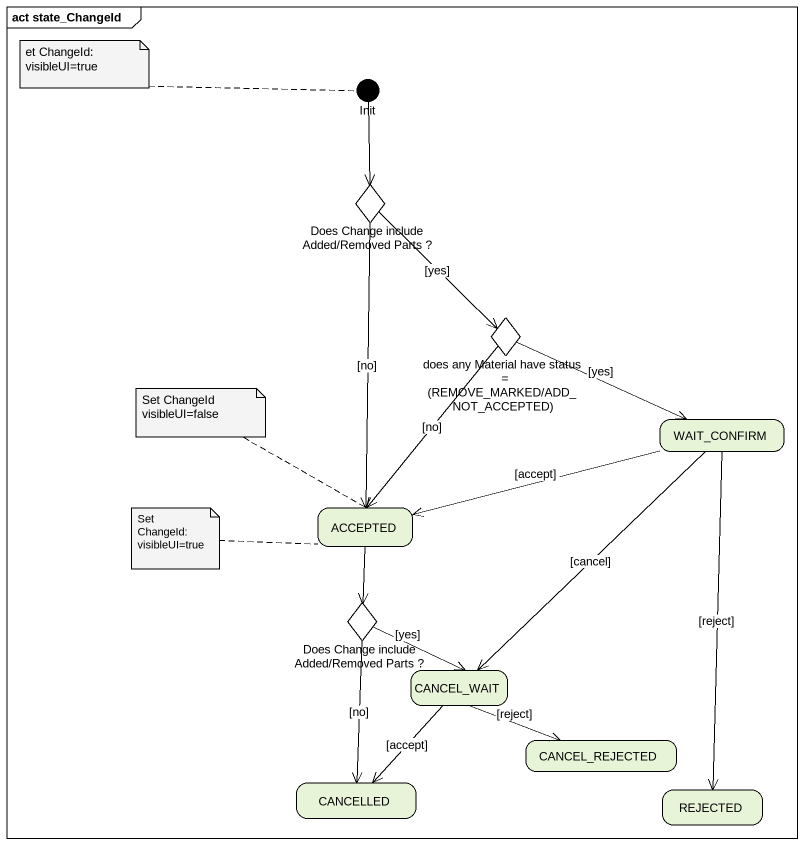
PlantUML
@startuml
mainframe act state_ChangeId
hide empty description
state Init <<start>>
state "Does Change include Added/Removed Parts ?" as Does_Change_include_Added <<choice>>
state "does any Material have status = (REMOVE_MARKED/ADD_NOT_ACCEPTED)" as does_any_Material_have <<choice>>
state WAIT_CONFIRM
state ACCEPTED
state "Does Change include Added/Removed Parts ?" as Does_Change_include_Added_2 <<choice>>
state CANCEL_WAIT
state CANCELLED
state CANCEL_REJECTED
state REJECTED
Init --> Does_Change_include_Added
Does_Change_include_Added --> does_any_Material_have : [yes]
Does_Change_include_Added --> ACCEPTED : [no]
does_any_Material_have -right-> WAIT_CONFIRM : [yes]
does_any_Material_have --> ACCEPTED : [no]
WAIT_CONFIRM -left-> ACCEPTED : [accept]
WAIT_CONFIRM --> CANCEL_WAIT : [cancel]
WAIT_CONFIRM --> REJECTED : [reject]
ACCEPTED --> Does_Change_include_Added_2
Does_Change_include_Added_2 --> CANCEL_WAIT : [yes]
Does_Change_include_Added_2 --> CANCELLED : [no]
CANCEL_WAIT --> CANCELLED : [accept]
CANCEL_WAIT -right-> CANCEL_REJECTED : [reject]
note left of Init
  et ChangeId:
  visibleUI=true
end note
note top of ACCEPTED
  Set ChangeId
  visibleUI=false
end note
note left of ACCEPTED
  Set ChangeId:
  visibleUI=true
end note
@enduml
